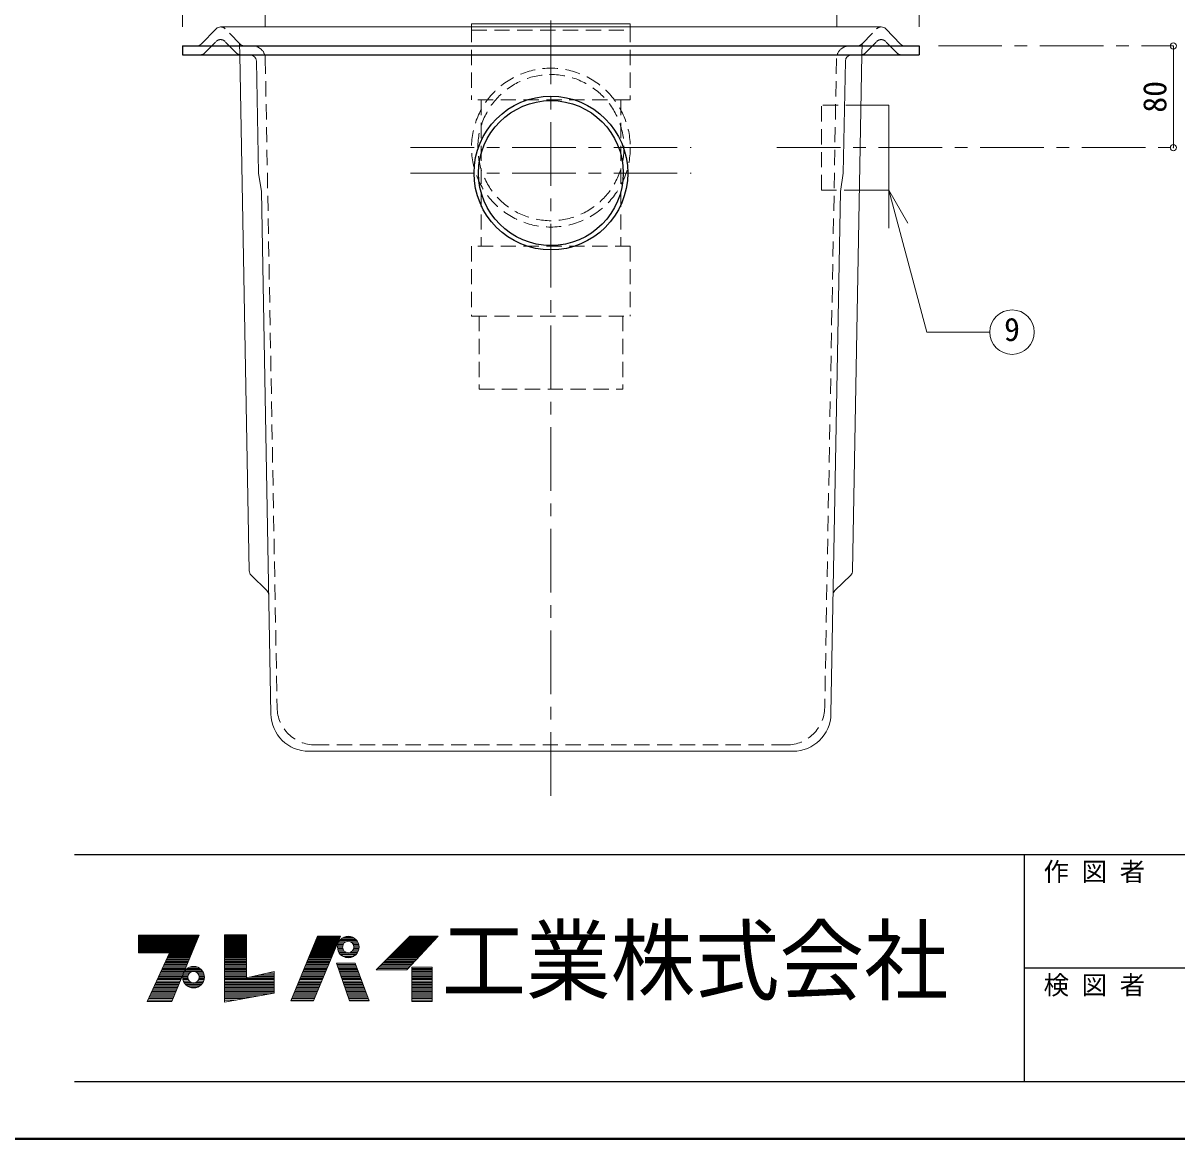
# Model space of a CAD drawing. Units: millimetres at full size, sheet at 1:10; details may follow other scales. Extents: x -2106 to 1944, y -1394 to 1416.
# Drawn here: x -121 to 787, y -1394 to -516 of the extents above; entities that cross this region are included whole.
import ezdxf
from ezdxf.enums import TextEntityAlignment as Align

# ---------------------------------------------------------------- set-up
doc = ezdxf.new("R2010")
doc.units = ezdxf.units.MM
doc.header["$LTSCALE"] = 10
doc.header["$PDMODE"] = 32
doc.header["$PDSIZE"] = 5
doc.linetypes.add('CHAIN1', pattern=[8, 5, -1, 1, -1])
doc.linetypes.add('DASHED1', pattern=[1.8, 1.2, -0.6])
doc.layers.add('0-0_ﾚｲﾔ1', color=4, linetype='Continuous', lineweight=9)
doc.styles.add('ＭＳ ゴシック', font='')
doc.styles.get('ＭＳ ゴシック').set_extended_font_data('MS Gothic')

msp = doc.modelspace()

# ---------------------------------------------------------------- linework, layer by layer
at = {"layer": '0-0_ﾚｲﾔ1', "linetype": 'CHAIN1'}
for p, q in [((4.28, -518.73), (4.28, -58.73)), ((584.28, -518.73), (584.28, -58.73)), ((69.28, -518.73), (69.28, -158.73)), ((519.28, -518.73), (519.28, -158.73)), ((294.28, -1123.73), (294.28, -293.73)), ((599.28, -533.73), (784.28, -533.73)), ((183.78, -613.73), (404.78, -613.73)), ((472.22, -613.73), (784.28, -613.73)), ((183.78, -633.73), (404.78, -633.73))]:
    msp.add_line(p, q, dxfattribs=at)
at = {"layer": '0-0_ﾚｲﾔ1'}
for p, q in [((231.78, -516.23), (231.78, -518.73)), ((784.28, -533.73), (784.28, -613.73)), ((56.78, -946.68), (49.4, -540.73)), ((539.16, -540.73), (531.77, -946.68)), ((560.22, -580.23), (538.44, -580.23)), ((560.22, -647.23), (560.22, -580.23)), ((560.22, -647.23), (537.22, -647.23)), ((70.64, -962.29), (58.28, -950.16)), ((517.92, -962.29), (530.28, -950.16))]:
    msp.add_line(p, q, dxfattribs=at)
at = {"layer": '0-0_ﾚｲﾔ1', "color": 7, "lineweight": 18}
for p, q in [((18.96, -532.23), (30.71, -520.23)), ((34.28, -518.73), (554.28, -518.73)), ((569.6, -532.23), (557.85, -520.23)), ((526.06, -545.64), (524.46, -633.73)), ((524.46, -633.73), (522.2, -648.15)), ((522.2, -648.15), (514.73, -1059.27)), ((560.21, -647.22), (575.21, -673.2)), ((560.21, -647.22), (560.21, -677.22)), ((484.73, -1088.73), (103.83, -1088.73)), ((-30.29, -1233.93), (17.12, -1233.93)), ((-30.29, -1234.35), (16.94, -1234.35)), ((-30.29, -1234.98), (16.68, -1234.98)), ((-4.25, -1285.59), (17.38, -1233.3)), ((37.33, -1233.09), (37.33, -1286.22)), ((54.76, -1233.09), (37.33, -1233.09)), ((37.33, -1233.93), (54.76, -1233.93)), ((37.33, -1234.35), (54.76, -1234.35)), ((37.33, -1234.98), (54.76, -1234.98)), ((110.62, -1234.14), (89.62, -1285.17)), ((107.47, -1285.17), (128.68, -1234.14)), ((110.27, -1234.98), (128.33, -1234.98)), ((110.62, -1234.14), (128.68, -1234.14)), ((131.32, -1234.98), (138.21, -1234.98)), ((180.97, -1260.6), (205.54, -1234.14)), ((182.44, -1234.98), (204.76, -1234.98)), ((-30.29, -1235.61), (16.42, -1235.61)), ((-30.29, -1236.24), (16.16, -1236.24)), ((-30.29, -1237.08), (15.81, -1237.08)), ((15.55, -1237.71), (-30.29, -1237.71)), ((-30.29, -1238.34), (15.29, -1238.34)), ((-30.29, -1238.97), (15.03, -1238.97)), ((-30.29, -1239.6), (14.77, -1239.6)), ((-30.29, -1240.23), (14.51, -1240.23)), ((-30.29, -1240.65), (14.34, -1240.65)), ((-30.29, -1241.49), (13.99, -1241.49)), ((-30.29, -1242.12), (13.73, -1242.12)), ((-30.29, -1242.75), (13.47, -1242.75)), ((-30.29, -1243.38), (13.21, -1243.38)), ((-30.29, -1244.01), (12.95, -1244.01)), ((37.33, -1235.61), (54.76, -1235.61)), ((37.33, -1236.24), (54.76, -1236.24)), ((37.33, -1237.08), (54.76, -1237.08)), ((37.33, -1237.71), (54.76, -1237.71)), ((37.33, -1238.34), (54.76, -1238.34)), ((37.33, -1238.97), (54.76, -1238.97)), ((37.33, -1239.6), (54.76, -1239.6)), ((37.33, -1240.23), (54.76, -1240.23)), ((37.33, -1240.65), (54.76, -1240.65)), ((37.33, -1241.49), (54.76, -1241.49)), ((37.33, -1242.12), (54.76, -1242.12)), ((37.33, -1242.75), (54.76, -1242.75)), ((37.33, -1243.38), (54.76, -1243.38)), ((37.33, -1244.01), (54.76, -1244.01)), ((106.56, -1244.01), (124.58, -1244.01)), ((106.84, -1243.38), (124.84, -1243.38)), ((107.08, -1242.75), (125.1, -1242.75)), ((107.33, -1242.12), (125.36, -1242.12)), ((107.59, -1241.49), (125.62, -1241.49)), ((107.94, -1240.65), (125.97, -1240.65)), ((108.11, -1240.23), (126.15, -1240.23)), ((108.37, -1239.6), (126.41, -1239.6)), ((108.63, -1238.97), (126.67, -1238.97)), ((108.89, -1238.34), (126.93, -1238.34)), ((109.15, -1237.71), (127.19, -1237.71)), ((109.41, -1237.08), (127.46, -1237.08)), ((109.75, -1236.24), (127.81, -1236.24)), ((110.01, -1235.61), (128.05, -1235.61)), ((126.27, -1242.75), (130.27, -1242.75)), ((126.31, -1241.91), (130.35, -1241.91)), ((126.33, -1243.8), (130.39, -1243.8)), ((126.48, -1240.86), (130.68, -1240.86)), ((126.87, -1239.6), (131.55, -1239.6)), ((127.26, -1238.76), (132.69, -1238.76)), ((127.92, -1237.71), (141.61, -1237.71)), ((128.63, -1236.87), (140.91, -1236.87)), ((129.85, -1235.82), (139.69, -1235.82)), ((142.27, -1238.76), (136.85, -1238.76)), ((142.66, -1239.6), (137.98, -1239.6)), ((143.06, -1240.86), (138.85, -1240.86)), ((143.2, -1243.8), (139.14, -1243.8)), ((143.23, -1241.91), (139.19, -1241.91)), ((139.27, -1242.75), (143.27, -1242.75)), ((173.41, -1244.01), (196.37, -1244.01)), ((174.04, -1243.38), (196.96, -1243.38)), ((174.67, -1242.75), (197.54, -1242.75)), ((175.3, -1242.12), (198.19, -1242.12)), ((175.93, -1241.49), (198.71, -1241.49)), ((176.77, -1240.65), (199.49, -1240.65)), ((177.19, -1240.23), (199.88, -1240.23)), ((177.82, -1239.6), (200.47, -1239.6)), ((178.45, -1238.97), (201.05, -1238.97)), ((179.08, -1238.34), (201.64, -1238.34)), ((179.71, -1237.71), (202.22, -1237.71)), ((180.34, -1237.08), (202.81, -1237.08)), ((181.18, -1236.24), (203.59, -1236.24)), ((181.81, -1235.61), (204.17, -1235.61)), ((-30.29, -1244.64), (12.69, -1244.64)), ((-30.29, -1245.27), (12.43, -1245.27)), ((-30.29, -1245.9), (12.17, -1245.9)), ((-30.29, -1246.53), (11.91, -1246.53)), ((-5.93, -1247.37), (-30.29, -1247.37)), ((-23.57, -1285.59), (-5.93, -1247.37)), ((-8.45, -1252.83), (9.3, -1252.83)), ((9.65, -1251.99), (-8.06, -1251.99)), ((10.08, -1250.94), (-7.58, -1250.94)), ((10.34, -1250.31), (-7.29, -1250.31)), ((10.69, -1249.47), (-6.9, -1249.47)), ((10.95, -1248.84), (-6.61, -1248.84)), ((11.3, -1248), (-6.22, -1248)), ((11.56, -1247.37), (-5.93, -1247.37)), ((37.33, -1244.64), (54.76, -1244.64)), ((37.33, -1245.27), (54.76, -1245.27)), ((37.33, -1245.9), (54.76, -1245.9)), ((37.33, -1246.53), (54.76, -1246.53)), ((37.33, -1247.37), (54.76, -1247.37)), ((37.33, -1248), (54.76, -1248)), ((37.33, -1248.84), (54.76, -1248.84)), ((37.33, -1249.47), (54.76, -1249.47)), ((37.33, -1250.31), (54.76, -1250.31)), ((37.33, -1250.94), (54.76, -1250.94)), ((37.33, -1251.99), (54.76, -1251.99)), ((37.33, -1252.83), (54.76, -1252.83)), ((102.93, -1252.83), (120.91, -1252.83)), ((103.27, -1251.99), (121.26, -1251.99)), ((103.7, -1250.94), (121.7, -1250.94)), ((103.96, -1250.31), (121.96, -1250.31)), ((104.31, -1249.47), (122.31, -1249.47)), ((104.57, -1248.84), (122.57, -1248.84)), ((104.91, -1248), (122.92, -1248)), ((105.17, -1247.37), (123.18, -1247.37)), ((105.52, -1246.53), (123.53, -1246.53)), ((105.78, -1245.9), (123.79, -1245.9)), ((106.04, -1245.27), (124.05, -1245.27)), ((106.3, -1244.64), (124.31, -1244.64)), ((126.53, -1244.85), (130.79, -1244.85)), ((126.87, -1245.9), (131.55, -1245.9)), ((127.38, -1246.95), (133.15, -1246.95)), ((128.08, -1248), (141.45, -1248)), ((128.84, -1248.84), (140.7, -1248.84)), ((130.5, -1250.1), (139.04, -1250.1)), ((132.49, -1250.94), (137.04, -1250.94)), ((142.16, -1246.95), (136.38, -1246.95)), ((142.66, -1245.9), (137.98, -1245.9)), ((143, -1244.85), (138.75, -1244.85)), ((164.59, -1252.83), (188.18, -1252.83)), ((165.43, -1251.99), (188.96, -1251.99)), ((166.48, -1250.94), (189.94, -1250.94)), ((167.11, -1250.31), (190.52, -1250.31)), ((167.95, -1249.47), (191.3, -1249.47)), ((168.58, -1248.84), (191.89, -1248.84)), ((169.42, -1248), (192.67, -1248)), ((170.05, -1247.37), (193.25, -1247.37)), ((170.89, -1246.53), (194.03, -1246.53)), ((171.52, -1245.9), (194.62, -1245.9)), ((172.15, -1245.27), (195.2, -1245.27)), ((172.78, -1244.64), (195.79, -1244.64)), ((5.39, -1262.28), (-12.81, -1262.28)), ((5.74, -1261.44), (-12.43, -1261.44)), ((6.17, -1260.39), (-11.94, -1260.39)), ((-11.55, -1259.55), (6.52, -1259.55)), ((6.95, -1258.5), (-11.07, -1258.5)), ((7.39, -1257.45), (-10.58, -1257.45)), ((7.74, -1256.61), (-10.2, -1256.61)), ((-9.71, -1255.56), (8.17, -1255.56)), ((8.52, -1254.72), (-9.32, -1254.72)), ((8.87, -1253.88), (-8.87, -1253.88)), ((5.58, -1262.28), (11.35, -1262.28)), ((6.12, -1261.44), (19.81, -1261.44)), ((7.04, -1260.39), (18.9, -1260.39)), ((8.05, -1259.55), (17.89, -1259.55)), ((10.04, -1258.5), (15.9, -1258.5)), ((20.36, -1262.28), (14.58, -1262.28)), ((37.33, -1253.88), (54.76, -1253.88)), ((37.33, -1254.72), (54.76, -1254.72)), ((37.33, -1255.56), (54.76, -1255.56)), ((37.33, -1256.61), (54.76, -1256.61)), ((37.33, -1257.45), (54.76, -1257.45)), ((37.33, -1258.5), (54.76, -1258.5)), ((37.33, -1259.55), (54.76, -1259.55)), ((37.33, -1260.39), (54.76, -1260.39)), ((37.33, -1261.44), (54.76, -1261.44)), ((37.33, -1262.28), (54.76, -1262.28)), ((99.04, -1262.28), (116.98, -1262.28)), ((99.38, -1261.44), (117.33, -1261.44)), ((99.82, -1260.39), (117.77, -1260.39)), ((100.16, -1259.55), (118.12, -1259.55)), ((100.59, -1258.5), (118.55, -1258.5)), ((101.03, -1257.45), (118.99, -1257.45)), ((101.38, -1256.61), (119.34, -1256.61)), ((101.8, -1255.56), (119.78, -1255.56)), ((102.15, -1254.72), (120.12, -1254.72)), ((102.49, -1253.88), (120.47, -1253.88)), ((125.6, -1255.56), (140.31, -1255.56)), ((125.97, -1256.61), (140.69, -1256.61)), ((126.26, -1257.45), (141, -1257.45)), ((126.62, -1258.5), (141.39, -1258.5)), ((126.99, -1259.55), (141.78, -1259.55)), ((127.28, -1260.39), (142.09, -1260.39)), ((127.64, -1261.44), (142.47, -1261.44)), ((127.94, -1262.28), (142.78, -1262.28)), ((151.15, -1284.96), (140.23, -1255.35)), ((156.82, -1260.6), (180.97, -1260.6)), ((157.87, -1259.55), (181.94, -1259.55)), ((158.92, -1258.5), (182.92, -1258.5)), ((159.97, -1257.45), (183.89, -1257.45)), ((160.81, -1256.61), (184.67, -1256.61)), ((161.86, -1255.56), (185.65, -1255.56)), ((162.7, -1254.72), (186.43, -1254.72)), ((163.54, -1253.88), (187.21, -1253.88)), ((184.75, -1259.55), (200.71, -1259.55)), ((184.75, -1260.39), (200.71, -1260.39)), ((184.75, -1261.44), (200.71, -1261.44)), ((184.75, -1262.28), (200.71, -1262.28)), ((1.92, -1270.68), (-16.69, -1270.68)), ((2.35, -1269.63), (-16.21, -1269.63)), ((2.87, -1268.37), (-15.59, -1268.37)), ((3.22, -1267.53), (-15.24, -1267.53)), ((3.65, -1266.48), (-14.75, -1266.48)), ((-14.36, -1265.64), (4, -1265.64)), ((4.43, -1264.59), (-13.88, -1264.59)), ((4.96, -1263.33), (-13.3, -1263.33)), ((4.47, -1266.48), (8.47, -1266.48)), ((4.51, -1265.64), (8.55, -1265.64)), ((4.53, -1267.53), (8.59, -1267.53)), ((4.68, -1264.59), (8.88, -1264.59)), ((4.68, -1268.37), (8.88, -1268.37)), ((5.07, -1263.33), (9.75, -1263.33)), ((5.07, -1269.63), (9.75, -1269.63)), ((5.58, -1270.68), (11.35, -1270.68)), ((20.36, -1270.68), (14.58, -1270.68)), ((20.86, -1263.33), (16.18, -1263.33)), ((20.86, -1269.63), (16.18, -1269.63)), ((21.26, -1264.59), (17.05, -1264.59)), ((21.26, -1268.37), (17.05, -1268.37)), ((21.4, -1267.53), (17.34, -1267.53)), ((21.43, -1265.64), (17.39, -1265.64)), ((17.47, -1266.48), (21.47, -1266.48)), ((37.33, -1263.33), (54.76, -1263.33)), ((37.33, -1264.59), (54.76, -1264.59)), ((37.33, -1265.64), (54.76, -1265.64)), ((37.33, -1266.48), (54.76, -1266.48)), ((37.33, -1267.53), (76.39, -1267.53)), ((37.33, -1268.37), (76.39, -1268.37)), ((37.33, -1269.63), (76.39, -1269.63)), ((37.33, -1270.68), (76.39, -1270.68)), ((76.39, -1266.48), (56.64, -1266.48)), ((76.39, -1265.64), (60.4, -1265.64)), ((76.39, -1264.59), (65.1, -1264.59)), ((76.39, -1263.33), (70.75, -1263.33)), ((95.58, -1270.68), (113.49, -1270.68)), ((96.01, -1269.63), (113.93, -1269.63)), ((96.53, -1268.37), (114.45, -1268.37)), ((96.88, -1267.53), (114.8, -1267.53)), ((97.31, -1266.48), (115.24, -1266.48)), ((97.66, -1265.64), (115.59, -1265.64)), ((98.09, -1264.59), (116.02, -1264.59)), ((98.61, -1263.33), (116.55, -1263.33)), ((128.3, -1263.33), (143.17, -1263.33)), ((128.74, -1264.59), (143.64, -1264.59)), ((129.1, -1265.64), (144.02, -1265.64)), ((129.4, -1266.48), (144.33, -1266.48)), ((129.76, -1267.53), (144.72, -1267.53)), ((130.05, -1268.37), (145.03, -1268.37)), ((130.49, -1269.63), (145.49, -1269.63)), ((130.86, -1270.68), (145.88, -1270.68)), ((184.75, -1263.33), (200.71, -1263.33)), ((184.75, -1264.59), (200.71, -1264.59)), ((184.75, -1265.64), (200.71, -1265.64)), ((184.75, -1266.48), (200.71, -1266.48)), ((184.75, -1267.53), (200.71, -1267.53)), ((184.75, -1268.37), (200.71, -1268.37)), ((184.75, -1269.63), (200.71, -1269.63)), ((184.75, -1270.68), (200.71, -1270.68)), ((-1.91, -1279.92), (-20.95, -1279.92)), ((-1.47, -1278.87), (-20.47, -1278.87)), ((-0.95, -1277.61), (-19.89, -1277.61)), ((-0.6, -1276.77), (-19.5, -1276.77)), ((-0.17, -1275.72), (-19.02, -1275.72)), ((0.27, -1274.67), (-18.53, -1274.67)), ((0.7, -1273.62), (-18.05, -1273.62)), ((1.13, -1272.57), (-17.56, -1272.57)), ((1.48, -1271.73), (-17.17, -1271.73)), ((6.28, -1271.73), (19.65, -1271.73)), ((7.04, -1272.57), (18.9, -1272.57)), ((8.36, -1273.62), (17.58, -1273.62)), ((10.69, -1274.67), (15.24, -1274.67)), ((37.33, -1271.73), (76.39, -1271.73)), ((37.33, -1272.57), (76.39, -1272.57)), ((37.33, -1273.62), (76.39, -1273.62)), ((37.33, -1274.67), (76.39, -1274.67)), ((37.33, -1275.72), (76.39, -1275.72)), ((37.33, -1276.77), (76.39, -1276.77)), ((37.33, -1277.61), (76.39, -1277.61)), ((37.33, -1278.87), (76.39, -1278.87)), ((37.33, -1279.92), (71.79, -1279.92)), ((91.78, -1279.92), (109.65, -1279.92)), ((92.21, -1278.87), (110.09, -1278.87)), ((92.73, -1277.61), (110.61, -1277.61)), ((93.08, -1276.77), (110.96, -1276.77)), ((93.51, -1275.72), (111.4, -1275.72)), ((93.94, -1274.67), (111.83, -1274.67)), ((94.37, -1273.62), (112.27, -1273.62)), ((94.8, -1272.57), (112.71, -1272.57)), ((95.15, -1271.73), (113.05, -1271.73)), ((131.2, -1271.73), (146.27, -1271.73)), ((131.51, -1272.57), (146.58, -1272.57)), ((131.88, -1273.62), (146.97, -1273.62)), ((132.24, -1274.67), (147.35, -1274.67)), ((132.61, -1275.72), (147.74, -1275.72)), ((132.97, -1276.77), (148.13, -1276.77)), ((133.26, -1277.61), (148.44, -1277.61)), ((133.7, -1278.87), (148.9, -1278.87)), ((134.14, -1279.92), (149.29, -1279.92)), ((184.75, -1271.73), (200.71, -1271.73)), ((184.75, -1272.57), (200.71, -1272.57)), ((184.75, -1273.62), (200.71, -1273.62)), ((184.75, -1274.67), (200.71, -1274.67)), ((184.75, -1275.72), (200.71, -1275.72)), ((184.75, -1276.77), (200.71, -1276.77)), ((184.75, -1277.61), (200.71, -1277.61)), ((184.75, -1278.87), (200.71, -1278.87)), ((184.75, -1279.92), (200.71, -1279.92)), ((-23.57, -1285.59), (-4.25, -1285.59)), ((-3.82, -1284.54), (-23.09, -1284.54)), ((-3.3, -1283.28), (-22.51, -1283.28)), ((-2.86, -1282.23), (-22.02, -1282.23)), ((-2.43, -1281.18), (-21.54, -1281.18)), ((37.33, -1281.18), (64.9, -1281.18)), ((37.33, -1282.23), (59.16, -1282.23)), ((37.33, -1283.28), (53.41, -1283.28)), ((37.33, -1284.54), (46.52, -1284.54)), ((107.47, -1285.17), (89.62, -1285.17)), ((89.88, -1284.54), (107.73, -1284.54)), ((90.4, -1283.28), (108.25, -1283.28)), ((90.83, -1282.23), (108.69, -1282.23)), ((91.26, -1281.18), (109.13, -1281.18)), ((134.5, -1281.18), (149.75, -1281.18)), ((134.87, -1282.23), (150.14, -1282.23)), ((135.23, -1283.28), (150.53, -1283.28)), ((135.67, -1284.54), (150.99, -1284.54)), ((135.82, -1284.96), (151.15, -1284.96)), ((184.75, -1281.18), (200.71, -1281.18)), ((184.75, -1282.23), (200.71, -1282.23)), ((184.75, -1283.28), (200.71, -1283.28)), ((184.75, -1284.54), (200.71, -1284.54))]:
    msp.add_line(p, q, dxfattribs=at)
at = {"layer": '0-0_ﾚｲﾔ1', "linetype": 'DASHED1'}
for p, q in [((49.6, -532.23), (37.85, -520.23)), ((231.78, -518.73), (231.78, -576.23)), ((231.78, -521.23), (356.78, -521.23)), ((356.78, -518.73), (356.78, -576.23)), ((538.96, -532.23), (550.71, -520.23)), ((21.9, -539.23), (30.71, -530.24)), ((46.65, -539.23), (37.85, -530.24)), ((49.24, -531.86), (49.4, -540.73)), ((539.32, -531.86), (539.16, -540.73)), ((541.9, -539.23), (550.71, -530.24)), ((566.65, -539.23), (557.85, -530.24)), ((69.46, -543.55), (78.74, -1054.27)), ((519.1, -543.55), (509.82, -1054.27)), ((356.78, -576.23), (231.78, -576.23)), ((239.28, -576.23), (239.28, -691.23)), ((349.28, -576.23), (349.28, -691.23)), ((507.22, -647.23), (507.22, -580.23)), ((538.44, -580.23), (507.22, -580.23)), ((537.22, -647.23), (507.22, -647.23)), ((231.78, -691.23), (231.78, -746.23)), ((356.78, -691.23), (231.78, -691.23)), ((356.78, -691.23), (356.78, -746.23)), ((231.78, -746.23), (356.78, -746.23)), ((237.78, -746.23), (237.78, -803.73)), ((350.78, -746.23), (350.78, -803.73)), ((237.78, -803.73), (350.78, -803.73)), ((479.82, -1083.73), (108.74, -1083.73))]:
    msp.add_line(p, q, dxfattribs=at)
at = {"layer": '0-0_ﾚｲﾔ1', "color": 5, "lineweight": 25}
for p, q in [((4.28, -533.73), (584.28, -533.73)), ((4.28, -533.73), (4.28, -540.73)), ((584.28, -533.73), (584.28, -540.73)), ((4.28, -540.73), (584.28, -540.73))]:
    msp.add_line(p, q, dxfattribs=at)
at = {"layer": '0-0_ﾚｲﾔ1', "color": 6, "lineweight": 25}
for p, q in [((1899.28, -1170.16), (-80.72, -1170.16)), ((667.14, -1348.73), (667.14, -1170.16)), ((1899.28, -1259.44), (667.14, -1259.44)), ((1899.28, -1348.73), (-80.72, -1348.73))]:
    msp.add_line(p, q, dxfattribs=at)
at = {"layer": '0-0_ﾚｲﾔ1', "color": 1, "lineweight": 40}
msp.add_line((1944.28, -1393.73), (-2105.72, -1393.73), dxfattribs=at)
at = {"layer": '0-0_ﾚｲﾔ1'}
msp.add_lwpolyline([(231.78, -516.23), (356.78, -516.23), (356.78, -518.73)], dxfattribs=at)
at = {"layer": '0-0_ﾚｲﾔ1', "color": 7, "lineweight": 18}
for points in [[(62.5, -545.64), (64.1, -633.73), (66.36, -648.15), (73.83, -1059.27)], [(560.21, -647.22), (590.14, -758.9), (639.78, -758.9)], [(-30.29, -1247.37), (-30.29, -1233.3), (17.38, -1233.3)], [(37.33, -1286.22), (76.39, -1279.08), (76.39, -1262.07), (54.76, -1266.9), (54.76, -1233.09)], [(156.82, -1260.6), (183.28, -1234.14), (205.54, -1234.14)], [(135.82, -1284.96), (125.53, -1255.35), (140.23, -1255.35)]]:
    msp.add_lwpolyline(points, dxfattribs=at)
msp.add_lwpolyline([(184.75, -1258.5), (184.75, -1285.59), (200.71, -1285.59), (200.71, -1258.5)], close=True, dxfattribs=at)
at = {"layer": '0-0_ﾚｲﾔ1', "linetype": 'DASHED1'}
for radius in [62.5, 57.5]:
    msp.add_circle((294.28, -613.73), radius, dxfattribs=at)
at = {"layer": '0-0_ﾚｲﾔ1', "color": 5, "lineweight": 25}
for radius in [60.5, 57]:
    msp.add_circle((294.28, -633.73), radius, dxfattribs=at)
at = {"layer": '0-0_ﾚｲﾔ1', "color": 7, "lineweight": 18}
for centre, radius in [((657.28, -758.9), 17.5), ((134.77, -1242.75), 8.5), ((134.77, -1242.75), 4.5), ((12.97, -1266.48), 8.5), ((12.97, -1266.48), 4.5)]:
    msp.add_circle(centre, radius, dxfattribs=at)
for centre, radius, start, end in [((34.28, -523.73), 5, 90, 135.6053), ((554.28, -523.73), 5, 44.3947, 90), ((15.39, -528.73), 5, 270, 315.6053), ((573.17, -528.73), 5, 224.3947, 270), ((57.5, -545.73), 5, 1.04163, 90), ((531.06, -545.73), 5, 90, 178.95837), ((103.83, -1058.73), 30, 181.04163, 270), ((484.73, -1058.73), 30, 270, 358.95837)]:
    msp.add_arc(centre, radius, start, end, dxfattribs=at)
at = {"layer": '0-0_ﾚｲﾔ1', "linetype": 'DASHED1'}
for centre, radius, start, end in [((34.28, -523.73), 5, 44.3947, 90), ((554.28, -523.73), 5, 90, 135.6053), ((34.28, -533.73), 5, 44.3947, 135.6053), ((53.17, -528.73), 5, 224.3947, 270), ((59.46, -543.73), 10, 1.04163, 90), ((529.1, -543.73), 10, 90, 178.95837), ((535.39, -528.73), 5, 270, 315.6053), ((554.28, -533.73), 5, 44.3947, 135.6053), ((18.33, -535.73), 5, 270, 315.6053), ((50.23, -535.73), 5, 224.3947, 270), ((538.33, -535.73), 5, 270, 315.6053), ((570.23, -535.73), 5, 224.3947, 270), ((108.74, -1053.73), 30, 181.04163, 270), ((479.82, -1053.73), 30, 270, 358.95837)]:
    msp.add_arc(centre, radius, start, end, dxfattribs=at)
at = {"layer": '0-0_ﾚｲﾔ1'}
for centre, start, end in [((61.78, -946.59), 181.04163, 225.52081), ((526.78, -946.59), 314.47919, 358.95837), ((67.14, -965.86), 1.04163, 45.52081), ((521.42, -965.86), 134.47919, 178.95837)]:
    msp.add_arc(centre, 5, start, end, dxfattribs=at)
at = {"layer": '0-0_ﾚｲﾔ1', "color": 1}
for p in [(784.28, -533.73), (784.28, -613.73)]:
    msp.add_point(p, dxfattribs=at)

# ---------------------------------------------------------------- texts
at = {"layer": '0-0_ﾚｲﾔ1', "color": 7, "style": 'ＭＳ ゴシック'}
msp.add_text('80', height=18.33, rotation=90, dxfattribs=at).set_placement((784.28, -586.23), align=Align.BOTTOM_LEFT)
for s, height, p in [('9', 18.33, (651.03, -771.4)), ('作 図 者', 14.66, (682.14, -1195.16)), ('検 図 者', 14.66, (682.14, -1284.44))]:
    msp.add_text(s, height=height, dxfattribs=at).set_placement(p, align=Align.BOTTOM_LEFT)
at = {"layer": '0-0_ﾚｲﾔ1', "color": 7, "style": 'ＭＳ ゴシック', "width": 0.95}
msp.add_text('工業株式会社', height=51.32, dxfattribs=at).set_placement((208.21, -1294.44), align=Align.BOTTOM_LEFT)

doc.saveas('drawing.dxf')
